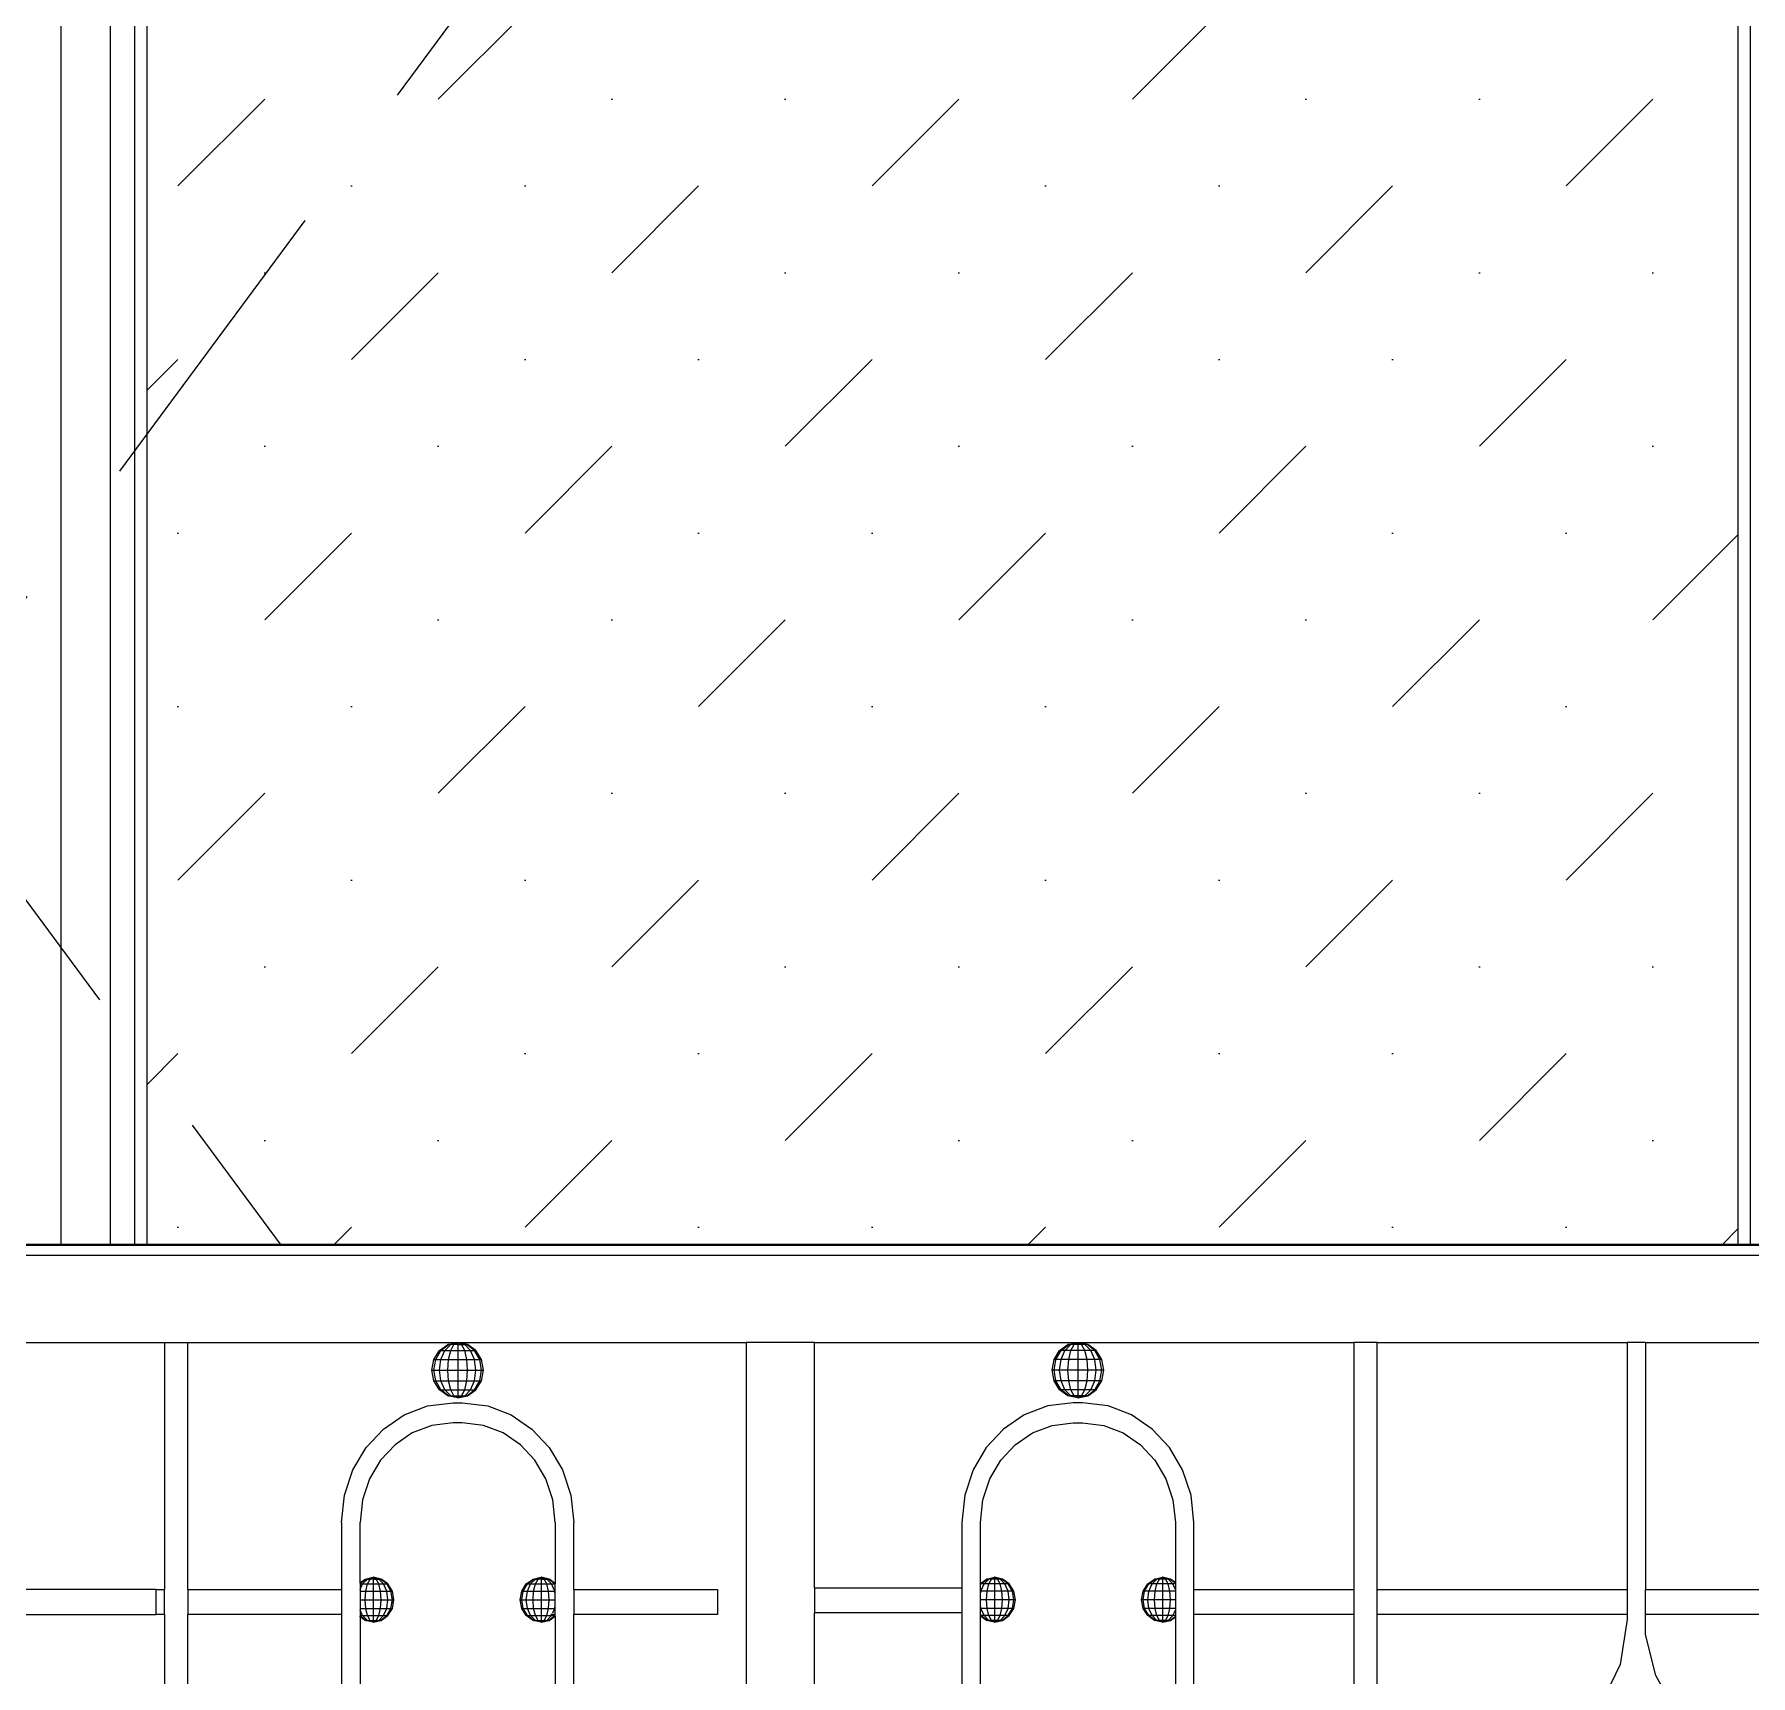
# Model space of a CAD drawing. Header units: millimetres. Extents: x 1832547 to 2001569, y -558009 to -417808.
# Drawn here: x 1889189 to 1889889, y -522876 to -522207 of the extents above; entities that cross this region are included whole.
import ezdxf
from ezdxf.xclip import XClip

# ---------------------------------------------------------------- set-up
doc = ezdxf.new("R2010")
doc.units = ezdxf.units.MM
doc.header["$MEASUREMENT"] = 0
doc.header["$XCLIPFRAME"] = 0
doc.linetypes.add('HIDDEN', pattern=[9.525, 6.35, -3.175])
for name, color, linetype, lineweight in [('CA. HATCH', 250, 'CONTINUOUS', 9), ('CA. TUONG', 30, 'CONTINUOUS', 30), ('CA.dim 08', 8, 'CONTINUOUS', 13), ('CA.khuat 75', 75, 'HIDDEN', 9), ('CA.noi that 15', 15, 'CONTINUOUS', 9), ('CA.thay 145', 145, 'CONTINUOUS', 18), ('CA_manh 08', 8, 'CONTINUOUS', 9)]:
    doc.layers.add(name, color=color, linetype=linetype, lineweight=lineweight)

# ---------------------------------------------------------------- blocks, each defined once
blk = doc.blocks.new('\xad54t54')
at = {"layer": 'CA. HATCH'}
h = blk.add_hatch(dxfattribs=at)
h.set_pattern_fill('MUDST', color=256, scale=200, angle=45, double=1)
h.paths.add_polyline_path([(1844214.98, -519021.52), (1844865.11, -519021.52), (1844865.11, -516941.52), (1844214.98, -516941.52)])
h.paths.add_polyline_path([(1845703.34, -519021.52), (1845055.11, -519021.52), (1845055.11, -516941.52), (1845703.34, -516941.52)])
blk.add_lwpolyline([(1845703.34, -519021.52), (1845055.11, -519021.52), (1845055.11, -516941.52), (1845703.34, -516941.52)], close=True, dxfattribs=at)
at = {"layer": 'CA.dim 08'}
blk.add_lwpolyline([(1845708.34, -519026.52), (1845050.11, -519026.52), (1845050.11, -516936.52), (1845708.34, -516936.52)], close=True, dxfattribs=at)
at = {"layer": 'CA.khuat 75', "ltscale": 20}
blk.add_lwpolyline([(1845798.34, -516846.52), (1844960.11, -517981.52), (1845800.23, -519116.52)], dxfattribs=at)
at = {"layer": 'CA.noi that 15'}
blk.add_lwpolyline([(1845718.34, -519036.52), (1845040.11, -519036.52), (1845040.11, -516926.52), (1845718.34, -516926.52)], close=True, dxfattribs=at)
at = {"layer": 'CA.thay 145'}
blk.add_lwpolyline([(1845738.34, -519056.52), (1845020.11, -519056.52), (1845020.11, -516906.52), (1845738.34, -516906.52)], close=True, dxfattribs=at)

msp = doc.modelspace()

# ---------------------------------------------------------------- linework, layer by layer
at = {"layer": 'CA_manh 08'}
for p, q in [((1887851.61, -522700.22), (1890433.98, -522700.22)), ((1890433.98, -522704.8), (1887851.61, -522704.8)), ((1889140.65, -522740.22), (1889242.49, -522740.22)), ((1889242.49, -522740.22), (1889251.95, -522740.22)), ((1889242.49, -522740.22), (1889242.49, -522840.99)), ((1889251.95, -522840.99), (1889251.95, -522740.22)), ((1889251.95, -522740.22), (1889361.97, -522740.22)), ((1889354.53, -522743.53), (1889357.94, -522741.08)), ((1889355.1, -522743.53), (1889358.25, -522741.08)), ((1889356.71, -522743.53), (1889359.12, -522741.08)), ((1889357.94, -522741.08), (1889361.97, -522740.22)), ((1889358.25, -522741.08), (1889357.94, -522741.08)), ((1889358.25, -522741.08), (1889361.97, -522740.22)), ((1889359.12, -522741.08), (1889358.25, -522741.08)), ((1889359.12, -522741.08), (1889361.97, -522740.22)), ((1889360.43, -522741.08), (1889359.12, -522741.08)), ((1889359.12, -522743.53), (1889360.43, -522741.08)), ((1889360.43, -522741.08), (1889361.97, -522740.22)), ((1889361.97, -522741.08), (1889360.43, -522741.08)), ((1889361.97, -522740.22), (1889361.97, -522741.08)), ((1889363.51, -522741.08), (1889361.97, -522740.22)), ((1889364.81, -522741.08), (1889361.97, -522740.22)), ((1889365.68, -522741.08), (1889361.97, -522740.22)), ((1889365.99, -522741.08), (1889361.97, -522740.22)), ((1889361.97, -522740.22), (1889479.5, -522740.22)), ((1889361.97, -522741.08), (1889363.51, -522741.08)), ((1889361.97, -522741.08), (1889361.97, -522743.53)), ((1889363.51, -522741.08), (1889364.81, -522741.08)), ((1889364.81, -522743.53), (1889363.51, -522741.08)), ((1889364.81, -522741.08), (1889365.68, -522741.08)), ((1889367.22, -522743.53), (1889364.81, -522741.08)), ((1889365.68, -522741.08), (1889365.99, -522741.08)), ((1889368.84, -522743.53), (1889365.68, -522741.08)), ((1889369.4, -522743.53), (1889365.99, -522741.08)), ((1889479.5, -522740.22), (1889479.5, -523473.58)), ((1889507.42, -522740.22), (1889479.5, -522740.22)), ((1889507.42, -522840.22), (1889507.42, -522740.22)), ((1889507.42, -522740.22), (1889614.68, -522740.22)), ((1889607.24, -522743.53), (1889610.65, -522741.08)), ((1889607.81, -522743.53), (1889610.96, -522741.08)), ((1889609.42, -522743.53), (1889611.83, -522741.08)), ((1889610.65, -522741.08), (1889614.68, -522740.22)), ((1889610.96, -522741.08), (1889610.65, -522741.08)), ((1889610.96, -522741.08), (1889614.68, -522740.22)), ((1889611.83, -522741.08), (1889610.96, -522741.08)), ((1889611.83, -522741.08), (1889614.68, -522740.22)), ((1889613.14, -522741.08), (1889611.83, -522741.08)), ((1889611.83, -522743.53), (1889613.14, -522741.08)), ((1889613.14, -522741.08), (1889614.68, -522740.22)), ((1889614.68, -522741.08), (1889613.14, -522741.08)), ((1889614.68, -522740.22), (1889614.68, -522741.08)), ((1889616.22, -522741.08), (1889614.68, -522740.22)), ((1889617.52, -522741.08), (1889614.68, -522740.22)), ((1889618.4, -522741.08), (1889614.68, -522740.22)), ((1889618.7, -522741.08), (1889614.68, -522740.22)), ((1889614.68, -522740.22), (1889727.14, -522740.22)), ((1889616.22, -522741.08), (1889614.68, -522741.08)), ((1889614.68, -522741.08), (1889614.68, -522743.53)), ((1889617.52, -522741.08), (1889616.22, -522741.08)), ((1889617.52, -522743.53), (1889616.22, -522741.08)), ((1889618.4, -522741.08), (1889617.52, -522741.08)), ((1889619.94, -522743.53), (1889617.52, -522741.08)), ((1889618.7, -522741.08), (1889618.4, -522741.08)), ((1889621.55, -522743.53), (1889618.4, -522741.08)), ((1889622.11, -522743.53), (1889618.7, -522741.08)), ((1889736.6, -522740.22), (1889727.14, -522740.22)), ((1889727.14, -522740.22), (1889727.14, -522840.99)), ((1889736.6, -522740.22), (1889838.45, -522740.22)), ((1889736.6, -522840.99), (1889736.6, -522740.22)), ((1889838.45, -522740.22), (1889838.45, -522840.99)), ((1889846.01, -522740.22), (1889838.45, -522740.22)), ((1889846.01, -522740.22), (1889949.22, -522740.22)), ((1889846.01, -522740.22), (1889846.01, -522840.99)), ((1889351.45, -522751.52), (1889352.25, -522747.19)), ((1889352.25, -522747.19), (1889354.53, -522743.53)), ((1889352.25, -522747.19), (1889352.99, -522747.19)), ((1889352.25, -522751.52), (1889352.99, -522747.19)), ((1889352.99, -522747.19), (1889355.1, -522743.53)), ((1889352.99, -522747.19), (1889355.1, -522747.19)), ((1889354.53, -522743.53), (1889355.1, -522743.53)), ((1889354.53, -522751.52), (1889355.1, -522747.19)), ((1889355.1, -522743.53), (1889356.71, -522743.53)), ((1889355.1, -522747.19), (1889356.71, -522743.53)), ((1889355.1, -522747.19), (1889358.25, -522747.19)), ((1889356.71, -522743.53), (1889359.12, -522743.53)), ((1889357.94, -522751.52), (1889358.25, -522747.19)), ((1889358.25, -522747.19), (1889359.12, -522743.53)), ((1889358.25, -522747.19), (1889361.97, -522747.19)), ((1889359.12, -522743.53), (1889361.97, -522743.53)), ((1889361.97, -522743.53), (1889364.81, -522743.53)), ((1889361.97, -522743.53), (1889361.97, -522747.19)), ((1889361.97, -522747.19), (1889365.68, -522747.19)), ((1889361.97, -522747.19), (1889361.97, -522751.52)), ((1889364.81, -522743.53), (1889367.22, -522743.53)), ((1889365.68, -522747.19), (1889364.81, -522743.53)), ((1889365.68, -522747.19), (1889368.84, -522747.19)), ((1889365.99, -522751.52), (1889365.68, -522747.19)), ((1889367.22, -522743.53), (1889368.84, -522743.53)), ((1889368.84, -522747.19), (1889367.22, -522743.53)), ((1889368.84, -522743.53), (1889369.4, -522743.53)), ((1889370.94, -522747.19), (1889368.84, -522743.53)), ((1889368.84, -522747.19), (1889370.94, -522747.19)), ((1889369.4, -522751.52), (1889368.84, -522747.19)), ((1889371.68, -522747.19), (1889369.4, -522743.53)), ((1889370.94, -522747.19), (1889371.68, -522747.19)), ((1889371.68, -522751.52), (1889370.94, -522747.19)), ((1889372.48, -522751.52), (1889371.68, -522747.19)), ((1889604.16, -522751.52), (1889604.96, -522747.19)), ((1889604.96, -522747.19), (1889607.24, -522743.53)), ((1889605.7, -522747.19), (1889604.96, -522747.19)), ((1889604.96, -522751.52), (1889605.7, -522747.19)), ((1889605.7, -522747.19), (1889607.81, -522743.53)), ((1889607.81, -522747.19), (1889605.7, -522747.19)), ((1889607.81, -522743.53), (1889607.24, -522743.53)), ((1889607.24, -522751.52), (1889607.81, -522747.19)), ((1889609.42, -522743.53), (1889607.81, -522743.53)), ((1889607.81, -522747.19), (1889609.42, -522743.53)), ((1889610.96, -522747.19), (1889607.81, -522747.19)), ((1889611.83, -522743.53), (1889609.42, -522743.53)), ((1889610.65, -522751.52), (1889610.96, -522747.19)), ((1889610.96, -522747.19), (1889611.83, -522743.53)), ((1889614.68, -522747.19), (1889610.96, -522747.19)), ((1889614.68, -522743.53), (1889611.83, -522743.53)), ((1889617.52, -522743.53), (1889614.68, -522743.53)), ((1889614.68, -522743.53), (1889614.68, -522747.19)), ((1889618.4, -522747.19), (1889614.68, -522747.19)), ((1889614.68, -522747.19), (1889614.68, -522751.52)), ((1889619.94, -522743.53), (1889617.52, -522743.53)), ((1889618.4, -522747.19), (1889617.52, -522743.53)), ((1889621.55, -522747.19), (1889618.4, -522747.19)), ((1889618.7, -522751.52), (1889618.4, -522747.19)), ((1889621.55, -522743.53), (1889619.94, -522743.53)), ((1889621.55, -522747.19), (1889619.94, -522743.53)), ((1889622.11, -522743.53), (1889621.55, -522743.53)), ((1889623.65, -522747.19), (1889621.55, -522743.53)), ((1889623.65, -522747.19), (1889621.55, -522747.19)), ((1889622.11, -522751.52), (1889621.55, -522747.19)), ((1889624.39, -522747.19), (1889622.11, -522743.53)), ((1889624.39, -522747.19), (1889623.65, -522747.19)), ((1889624.39, -522751.52), (1889623.65, -522747.19)), ((1889625.19, -522751.52), (1889624.39, -522747.19)), ((1889351.45, -522751.52), (1889352.25, -522751.52)), ((1889352.25, -522755.84), (1889351.45, -522751.52)), ((1889352.25, -522751.52), (1889354.53, -522751.52)), ((1889352.99, -522755.84), (1889352.25, -522751.52)), ((1889354.53, -522751.52), (1889357.94, -522751.52)), ((1889355.1, -522755.84), (1889354.53, -522751.52)), ((1889357.94, -522751.52), (1889361.97, -522751.52)), ((1889358.25, -522755.84), (1889357.94, -522751.52)), ((1889361.97, -522751.52), (1889365.99, -522751.52)), ((1889361.97, -522751.52), (1889361.97, -522755.84)), ((1889365.68, -522755.84), (1889365.99, -522751.52)), ((1889365.99, -522751.52), (1889369.4, -522751.52)), ((1889368.84, -522755.84), (1889369.4, -522751.52)), ((1889369.4, -522751.52), (1889371.68, -522751.52)), ((1889370.94, -522755.84), (1889371.68, -522751.52)), ((1889371.68, -522751.52), (1889372.48, -522751.52)), ((1889371.68, -522755.84), (1889372.48, -522751.52)), ((1889604.96, -522751.52), (1889604.16, -522751.52)), ((1889604.96, -522755.84), (1889604.16, -522751.52)), ((1889607.24, -522751.52), (1889604.96, -522751.52)), ((1889605.7, -522755.84), (1889604.96, -522751.52)), ((1889610.65, -522751.52), (1889607.24, -522751.52)), ((1889607.81, -522755.84), (1889607.24, -522751.52)), ((1889614.68, -522751.52), (1889610.65, -522751.52)), ((1889610.96, -522755.84), (1889610.65, -522751.52)), ((1889618.7, -522751.52), (1889614.68, -522751.52)), ((1889614.68, -522751.52), (1889614.68, -522755.84)), ((1889618.4, -522755.84), (1889618.7, -522751.52)), ((1889622.11, -522751.52), (1889618.7, -522751.52)), ((1889621.55, -522755.84), (1889622.11, -522751.52)), ((1889624.39, -522751.52), (1889622.11, -522751.52)), ((1889623.65, -522755.84), (1889624.39, -522751.52)), ((1889625.19, -522751.52), (1889624.39, -522751.52)), ((1889624.39, -522755.84), (1889625.19, -522751.52)), ((1889352.25, -522755.84), (1889352.99, -522755.84)), ((1889354.53, -522759.5), (1889352.25, -522755.84)), ((1889352.99, -522755.84), (1889355.1, -522755.84)), ((1889355.1, -522759.5), (1889352.99, -522755.84)), ((1889354.53, -522759.5), (1889355.1, -522759.5)), ((1889357.94, -522761.95), (1889354.53, -522759.5)), ((1889355.1, -522755.84), (1889358.25, -522755.84)), ((1889356.71, -522759.5), (1889355.1, -522755.84)), ((1889355.1, -522759.5), (1889356.71, -522759.5)), ((1889358.25, -522761.95), (1889355.1, -522759.5)), ((1889356.71, -522759.5), (1889359.12, -522759.5)), ((1889359.12, -522761.95), (1889356.71, -522759.5)), ((1889358.25, -522761.95), (1889357.94, -522761.95)), ((1889361.97, -522762.81), (1889357.94, -522761.95)), ((1889358.25, -522755.84), (1889361.97, -522755.84)), ((1889359.12, -522759.5), (1889358.25, -522755.84)), ((1889358.25, -522761.95), (1889359.12, -522761.95)), ((1889361.97, -522762.81), (1889358.25, -522761.95)), ((1889359.12, -522759.5), (1889361.97, -522759.5)), ((1889360.43, -522761.95), (1889359.12, -522759.5)), ((1889359.12, -522761.95), (1889360.43, -522761.95)), ((1889361.97, -522762.81), (1889359.12, -522761.95)), ((1889360.43, -522761.95), (1889361.97, -522761.95)), ((1889361.97, -522762.81), (1889360.43, -522761.95)), ((1889361.97, -522755.84), (1889365.68, -522755.84)), ((1889361.97, -522755.84), (1889361.97, -522759.5)), ((1889361.97, -522759.5), (1889364.81, -522759.5)), ((1889361.97, -522759.5), (1889361.97, -522761.95)), ((1889361.97, -522761.95), (1889363.51, -522761.95)), ((1889361.97, -522762.81), (1889363.51, -522761.95)), ((1889361.97, -522761.95), (1889361.97, -522762.81)), ((1889361.97, -522762.81), (1889364.81, -522761.95)), ((1889361.97, -522762.81), (1889365.68, -522761.95)), ((1889361.97, -522762.81), (1889365.99, -522761.95)), ((1889363.51, -522761.95), (1889364.81, -522759.5)), ((1889363.51, -522761.95), (1889364.81, -522761.95)), ((1889364.81, -522759.5), (1889365.68, -522755.84)), ((1889364.81, -522759.5), (1889367.22, -522759.5)), ((1889364.81, -522761.95), (1889367.22, -522759.5)), ((1889364.81, -522761.95), (1889365.68, -522761.95)), ((1889365.68, -522755.84), (1889368.84, -522755.84)), ((1889365.68, -522761.95), (1889368.84, -522759.5)), ((1889365.68, -522761.95), (1889365.99, -522761.95)), ((1889365.99, -522761.95), (1889369.4, -522759.5)), ((1889367.22, -522759.5), (1889368.84, -522755.84)), ((1889367.22, -522759.5), (1889368.84, -522759.5)), ((1889368.84, -522755.84), (1889370.94, -522755.84)), ((1889368.84, -522759.5), (1889370.94, -522755.84)), ((1889368.84, -522759.5), (1889369.4, -522759.5)), ((1889369.4, -522759.5), (1889371.68, -522755.84)), ((1889370.94, -522755.84), (1889371.68, -522755.84)), ((1889605.7, -522755.84), (1889604.96, -522755.84)), ((1889607.24, -522759.5), (1889604.96, -522755.84)), ((1889607.81, -522755.84), (1889605.7, -522755.84)), ((1889607.81, -522759.5), (1889605.7, -522755.84)), ((1889607.81, -522759.5), (1889607.24, -522759.5)), ((1889610.65, -522761.95), (1889607.24, -522759.5)), ((1889610.96, -522755.84), (1889607.81, -522755.84)), ((1889609.42, -522759.5), (1889607.81, -522755.84)), ((1889609.42, -522759.5), (1889607.81, -522759.5)), ((1889610.96, -522761.95), (1889607.81, -522759.5)), ((1889611.83, -522759.5), (1889609.42, -522759.5)), ((1889611.83, -522761.95), (1889609.42, -522759.5)), ((1889610.96, -522761.95), (1889610.65, -522761.95)), ((1889614.68, -522762.81), (1889610.65, -522761.95)), ((1889614.68, -522755.84), (1889610.96, -522755.84)), ((1889611.83, -522759.5), (1889610.96, -522755.84)), ((1889611.83, -522761.95), (1889610.96, -522761.95)), ((1889614.68, -522762.81), (1889610.96, -522761.95)), ((1889614.68, -522759.5), (1889611.83, -522759.5)), ((1889613.14, -522761.95), (1889611.83, -522759.5)), ((1889613.14, -522761.95), (1889611.83, -522761.95)), ((1889614.68, -522762.81), (1889611.83, -522761.95)), ((1889614.68, -522761.95), (1889613.14, -522761.95)), ((1889614.68, -522762.81), (1889613.14, -522761.95)), ((1889618.4, -522755.84), (1889614.68, -522755.84)), ((1889614.68, -522755.84), (1889614.68, -522759.5)), ((1889617.52, -522759.5), (1889614.68, -522759.5)), ((1889614.68, -522759.5), (1889614.68, -522761.95)), ((1889616.22, -522761.95), (1889614.68, -522761.95)), ((1889614.68, -522761.95), (1889614.68, -522762.81)), ((1889614.68, -522762.81), (1889618.7, -522761.95)), ((1889614.68, -522762.81), (1889618.4, -522761.95)), ((1889614.68, -522762.81), (1889617.52, -522761.95)), ((1889614.68, -522762.81), (1889616.22, -522761.95)), ((1889616.22, -522761.95), (1889617.52, -522759.5)), ((1889617.52, -522761.95), (1889616.22, -522761.95)), ((1889617.52, -522759.5), (1889618.4, -522755.84)), ((1889619.94, -522759.5), (1889617.52, -522759.5)), ((1889617.52, -522761.95), (1889619.94, -522759.5)), ((1889618.4, -522761.95), (1889617.52, -522761.95)), ((1889621.55, -522755.84), (1889618.4, -522755.84)), ((1889618.4, -522761.95), (1889621.55, -522759.5)), ((1889618.7, -522761.95), (1889618.4, -522761.95)), ((1889618.7, -522761.95), (1889622.11, -522759.5)), ((1889619.94, -522759.5), (1889621.55, -522755.84)), ((1889621.55, -522759.5), (1889619.94, -522759.5)), ((1889623.65, -522755.84), (1889621.55, -522755.84)), ((1889621.55, -522759.5), (1889623.65, -522755.84)), ((1889621.55, -522759.5), (1889622.11, -522759.5)), ((1889622.11, -522759.5), (1889624.39, -522755.84)), ((1889624.39, -522755.84), (1889623.65, -522755.84)), ((1889340.11, -522769.81), (1889349.67, -522766.14)), ((1889349.67, -522766.14), (1889360.07, -522764.85)), ((1889360.07, -522764.85), (1889363.85, -522764.85)), ((1889363.85, -522764.85), (1889374.25, -522766.14)), ((1889374.25, -522766.14), (1889383.81, -522769.81)), ((1889602.39, -522766.14), (1889592.84, -522769.81)), ((1889612.79, -522764.85), (1889602.39, -522766.14)), ((1889616.58, -522764.85), (1889612.79, -522764.85)), ((1889626.98, -522766.14), (1889616.58, -522764.85)), ((1889636.53, -522769.81), (1889626.98, -522766.14)), ((1889324.65, -522783.12), (1889331.68, -522775.57)), ((1889331.68, -522775.57), (1889340.11, -522769.81)), ((1889351.43, -522774.05), (1889343.46, -522777.11)), ((1889360.1, -522772.97), (1889351.43, -522774.05)), ((1889363.82, -522772.97), (1889360.1, -522772.97)), ((1889372.5, -522774.05), (1889363.82, -522772.97)), ((1889380.47, -522777.11), (1889372.5, -522774.05)), ((1889383.81, -522769.81), (1889392.24, -522775.57)), ((1889392.24, -522775.57), (1889399.27, -522783.12)), ((1889584.41, -522775.57), (1889577.37, -522783.12)), ((1889592.84, -522769.81), (1889584.41, -522775.57)), ((1889596.18, -522777.11), (1889604.14, -522774.05)), ((1889604.14, -522774.05), (1889612.82, -522772.97)), ((1889612.82, -522772.97), (1889616.54, -522772.97)), ((1889616.54, -522772.97), (1889625.22, -522774.05)), ((1889625.22, -522774.05), (1889633.19, -522777.11)), ((1889644.96, -522775.57), (1889636.53, -522769.81)), ((1889651.99, -522783.12), (1889644.96, -522775.57)), ((1889336.43, -522781.92), (1889330.56, -522788.22)), ((1889343.46, -522777.11), (1889336.43, -522781.92)), ((1889387.5, -522781.92), (1889380.47, -522777.11)), ((1889393.36, -522788.22), (1889387.5, -522781.92)), ((1889583.28, -522788.22), (1889589.15, -522781.92)), ((1889589.15, -522781.92), (1889596.18, -522777.11)), ((1889633.19, -522777.11), (1889640.22, -522781.92)), ((1889640.22, -522781.92), (1889646.08, -522788.22)), ((1889319.29, -522792.18), (1889324.65, -522783.12)), ((1889330.56, -522788.22), (1889326.09, -522795.77)), ((1889397.83, -522795.77), (1889393.36, -522788.22)), ((1889399.27, -522783.12), (1889404.63, -522792.18)), ((1889577.37, -522783.12), (1889572.01, -522792.18)), ((1889578.81, -522795.77), (1889583.28, -522788.22)), ((1889646.08, -522788.22), (1889650.56, -522795.77)), ((1889657.36, -522792.18), (1889651.99, -522783.12)), ((1889315.87, -522802.44), (1889319.29, -522792.18)), ((1889326.09, -522795.77), (1889323.24, -522804.33)), ((1889400.69, -522804.33), (1889397.83, -522795.77)), ((1889404.63, -522792.18), (1889408.05, -522802.44)), ((1889572.01, -522792.18), (1889568.59, -522802.44)), ((1889575.96, -522804.33), (1889578.81, -522795.77)), ((1889650.56, -522795.77), (1889653.41, -522804.33)), ((1889660.78, -522802.44), (1889657.36, -522792.18)), ((1889314.67, -522813.61), (1889315.87, -522802.44)), ((1889408.05, -522802.44), (1889409.25, -522813.61)), ((1889568.59, -522802.44), (1889567.39, -522813.61)), ((1889661.98, -522813.61), (1889660.78, -522802.44)), ((1889323.24, -522804.33), (1889322.23, -522813.65)), ((1889401.69, -522813.65), (1889400.69, -522804.33)), ((1889574.96, -522813.65), (1889575.96, -522804.33)), ((1889653.41, -522804.33), (1889654.41, -522813.65)), ((1889314.67, -522813.61), (1889314.67, -522840.99)), ((1889322.23, -522838.09), (1889322.23, -522813.65)), ((1889401.69, -522813.65), (1889401.69, -522838.45)), ((1889409.25, -522840.99), (1889409.25, -522813.61)), ((1889567.39, -522813.61), (1889567.39, -522840.22)), ((1889574.96, -522838.45), (1889574.96, -522813.65)), ((1889654.41, -522813.65), (1889654.41, -522838.09)), ((1889661.98, -522840.99), (1889661.98, -522813.61)), ((1889322.23, -522838.09), (1889324.23, -522836.66)), ((1889322.23, -522838.4), (1889324.48, -522836.66)), ((1889322.23, -522838.4), (1889322.23, -522838.09)), ((1889322.23, -522838.4), (1889322.23, -522838.64)), ((1889322.23, -522838.64), (1889323.23, -522838.64)), ((1889322.23, -522840.91), (1889323.23, -522838.64)), ((1889322.23, -522838.64), (1889322.23, -522840.91)), ((1889323.23, -522838.64), (1889325.18, -522836.66)), ((1889323.23, -522838.64), (1889325.18, -522838.64)), ((1889324.23, -522836.66), (1889327.49, -522835.97)), ((1889324.23, -522836.66), (1889324.48, -522836.66)), ((1889324.48, -522836.66), (1889327.49, -522835.97)), ((1889324.48, -522836.66), (1889325.18, -522836.66)), ((1889324.48, -522841.61), (1889325.18, -522838.64)), ((1889325.18, -522836.66), (1889327.49, -522835.97)), ((1889325.18, -522836.66), (1889326.24, -522836.66)), ((1889325.18, -522838.64), (1889326.24, -522836.66)), ((1889325.18, -522838.64), (1889327.49, -522838.64)), ((1889326.24, -522836.66), (1889327.49, -522835.97)), ((1889327.49, -522836.66), (1889326.24, -522836.66)), ((1889327.49, -522835.97), (1889327.49, -522836.66)), ((1889328.73, -522836.66), (1889327.49, -522835.97)), ((1889329.79, -522836.66), (1889327.49, -522835.97)), ((1889330.5, -522836.66), (1889327.49, -522835.97)), ((1889330.74, -522836.66), (1889327.49, -522835.97)), ((1889327.49, -522836.66), (1889328.73, -522836.66)), ((1889327.49, -522836.66), (1889327.49, -522838.64)), ((1889327.49, -522838.64), (1889329.79, -522838.64)), ((1889327.49, -522838.64), (1889327.49, -522841.61)), ((1889328.73, -522836.66), (1889329.79, -522836.66)), ((1889329.79, -522838.64), (1889328.73, -522836.66)), ((1889329.79, -522836.66), (1889330.5, -522836.66)), ((1889331.74, -522838.64), (1889329.79, -522836.66)), ((1889329.79, -522838.64), (1889331.74, -522838.64)), ((1889330.5, -522841.61), (1889329.79, -522838.64)), ((1889330.5, -522836.66), (1889330.74, -522836.66)), ((1889333.05, -522838.64), (1889330.5, -522836.66)), ((1889333.51, -522838.64), (1889330.74, -522836.66)), ((1889331.74, -522838.64), (1889333.05, -522838.64)), ((1889333.05, -522841.61), (1889331.74, -522838.64)), ((1889333.05, -522838.64), (1889333.51, -522838.64)), ((1889334.75, -522841.61), (1889333.05, -522838.64)), ((1889335.35, -522841.61), (1889333.51, -522838.64)), ((1889388.07, -522841.61), (1889389.91, -522838.64)), ((1889388.67, -522841.61), (1889390.37, -522838.64)), ((1889389.91, -522838.64), (1889392.67, -522836.66)), ((1889390.37, -522838.64), (1889389.91, -522838.64)), ((1889390.37, -522838.64), (1889392.92, -522836.66)), ((1889390.37, -522838.64), (1889391.68, -522838.64)), ((1889390.37, -522841.61), (1889391.68, -522838.64)), ((1889391.68, -522838.64), (1889393.63, -522836.66)), ((1889391.68, -522838.64), (1889393.63, -522838.64)), ((1889392.67, -522836.66), (1889395.93, -522835.97)), ((1889392.67, -522836.66), (1889392.92, -522836.66)), ((1889392.92, -522836.66), (1889395.93, -522835.97)), ((1889392.92, -522836.66), (1889393.63, -522836.66)), ((1889392.92, -522841.61), (1889393.63, -522838.64)), ((1889393.63, -522836.66), (1889395.93, -522835.97)), ((1889393.63, -522836.66), (1889394.69, -522836.66)), ((1889393.63, -522838.64), (1889394.69, -522836.66)), ((1889393.63, -522838.64), (1889395.93, -522838.64)), ((1889394.69, -522836.66), (1889395.93, -522835.97)), ((1889395.93, -522836.66), (1889394.69, -522836.66)), ((1889395.93, -522835.97), (1889395.93, -522836.66)), ((1889397.18, -522836.66), (1889395.93, -522835.97)), ((1889398.24, -522836.66), (1889395.93, -522835.97)), ((1889398.94, -522836.66), (1889395.93, -522835.97)), ((1889399.19, -522836.66), (1889395.93, -522835.97)), ((1889395.93, -522836.66), (1889397.18, -522836.66)), ((1889395.93, -522836.66), (1889395.93, -522838.64)), ((1889395.93, -522838.64), (1889398.24, -522838.64)), ((1889395.93, -522838.64), (1889395.93, -522841.61)), ((1889397.18, -522836.66), (1889398.24, -522836.66)), ((1889398.24, -522838.64), (1889397.18, -522836.66)), ((1889398.24, -522836.66), (1889398.94, -522836.66)), ((1889400.19, -522838.64), (1889398.24, -522836.66)), ((1889398.24, -522838.64), (1889400.19, -522838.64)), ((1889398.94, -522841.61), (1889398.24, -522838.64)), ((1889398.94, -522836.66), (1889399.19, -522836.66)), ((1889401.49, -522838.64), (1889398.94, -522836.66)), ((1889401.69, -522838.45), (1889399.19, -522836.66)), ((1889400.19, -522838.64), (1889401.49, -522838.64)), ((1889401.49, -522841.61), (1889400.19, -522838.64)), ((1889401.49, -522838.64), (1889401.69, -522838.64)), ((1889401.69, -522838.98), (1889401.49, -522838.64)), ((1889401.69, -522838.64), (1889401.69, -522838.45)), ((1889401.69, -522838.98), (1889401.69, -522838.64)), ((1889401.69, -522840.99), (1889401.69, -522838.98)), ((1889574.96, -522838.45), (1889577.45, -522836.66)), ((1889574.96, -522838.64), (1889574.96, -522838.45)), ((1889575.15, -522838.64), (1889574.96, -522838.64)), ((1889574.96, -522838.98), (1889575.15, -522838.64)), ((1889574.96, -522838.98), (1889574.96, -522838.64)), ((1889574.96, -522841.61), (1889574.96, -522838.98)), ((1889575.15, -522838.64), (1889577.7, -522836.66)), ((1889576.46, -522838.64), (1889575.15, -522838.64)), ((1889575.15, -522841.61), (1889576.46, -522838.64)), ((1889576.46, -522838.64), (1889578.41, -522836.66)), ((1889578.41, -522838.64), (1889576.46, -522838.64)), ((1889577.45, -522836.66), (1889580.71, -522835.97)), ((1889577.7, -522836.66), (1889577.45, -522836.66)), ((1889577.7, -522836.66), (1889580.71, -522835.97)), ((1889578.41, -522836.66), (1889577.7, -522836.66)), ((1889577.7, -522841.61), (1889578.41, -522838.64)), ((1889578.41, -522836.66), (1889580.71, -522835.97)), ((1889579.47, -522836.66), (1889578.41, -522836.66)), ((1889578.41, -522838.64), (1889579.47, -522836.66)), ((1889580.71, -522838.64), (1889578.41, -522838.64)), ((1889579.47, -522836.66), (1889580.71, -522835.97)), ((1889580.71, -522836.66), (1889579.47, -522836.66)), ((1889580.71, -522835.97), (1889580.71, -522836.66)), ((1889583.97, -522836.66), (1889580.71, -522835.97)), ((1889583.72, -522836.66), (1889580.71, -522835.97)), ((1889583.02, -522836.66), (1889580.71, -522835.97)), ((1889581.96, -522836.66), (1889580.71, -522835.97)), ((1889581.96, -522836.66), (1889580.71, -522836.66)), ((1889580.71, -522836.66), (1889580.71, -522838.64)), ((1889583.02, -522838.64), (1889580.71, -522838.64)), ((1889580.71, -522838.64), (1889580.71, -522841.61)), ((1889583.02, -522836.66), (1889581.96, -522836.66)), ((1889583.02, -522838.64), (1889581.96, -522836.66)), ((1889583.72, -522836.66), (1889583.02, -522836.66)), ((1889584.97, -522838.64), (1889583.02, -522836.66)), ((1889584.97, -522838.64), (1889583.02, -522838.64)), ((1889583.72, -522841.61), (1889583.02, -522838.64)), ((1889583.72, -522836.66), (1889583.97, -522836.66)), ((1889586.27, -522838.64), (1889583.72, -522836.66)), ((1889586.73, -522838.64), (1889583.97, -522836.66)), ((1889586.27, -522838.64), (1889584.97, -522838.64)), ((1889586.27, -522841.61), (1889584.97, -522838.64)), ((1889586.73, -522838.64), (1889586.27, -522838.64)), ((1889587.98, -522841.61), (1889586.27, -522838.64)), ((1889588.58, -522841.61), (1889586.73, -522838.64)), ((1889641.29, -522841.61), (1889643.14, -522838.64)), ((1889641.89, -522841.61), (1889643.59, -522838.64)), ((1889643.14, -522838.64), (1889645.9, -522836.66)), ((1889643.59, -522838.64), (1889643.14, -522838.64)), ((1889643.59, -522838.64), (1889646.15, -522836.66)), ((1889644.9, -522838.64), (1889643.59, -522838.64)), ((1889643.59, -522841.61), (1889644.9, -522838.64)), ((1889644.9, -522838.64), (1889646.85, -522836.66)), ((1889646.85, -522838.64), (1889644.9, -522838.64)), ((1889645.9, -522836.66), (1889649.16, -522835.97)), ((1889646.15, -522836.66), (1889645.9, -522836.66)), ((1889646.15, -522836.66), (1889649.16, -522835.97)), ((1889646.85, -522836.66), (1889646.15, -522836.66)), ((1889646.15, -522841.61), (1889646.85, -522838.64)), ((1889646.85, -522836.66), (1889649.16, -522835.97)), ((1889647.91, -522836.66), (1889646.85, -522836.66)), ((1889646.85, -522838.64), (1889647.91, -522836.66)), ((1889649.16, -522838.64), (1889646.85, -522838.64)), ((1889647.91, -522836.66), (1889649.16, -522835.97)), ((1889649.16, -522836.66), (1889647.91, -522836.66)), ((1889649.16, -522835.97), (1889649.16, -522836.66)), ((1889652.41, -522836.66), (1889649.16, -522835.97)), ((1889652.17, -522836.66), (1889649.16, -522835.97)), ((1889651.46, -522836.66), (1889649.16, -522835.97)), ((1889650.4, -522836.66), (1889649.16, -522835.97)), ((1889650.4, -522836.66), (1889649.16, -522836.66)), ((1889649.16, -522836.66), (1889649.16, -522838.64)), ((1889651.46, -522838.64), (1889649.16, -522838.64)), ((1889649.16, -522838.64), (1889649.16, -522841.61)), ((1889651.46, -522836.66), (1889650.4, -522836.66)), ((1889651.46, -522838.64), (1889650.4, -522836.66)), ((1889652.17, -522836.66), (1889651.46, -522836.66)), ((1889653.41, -522838.64), (1889651.46, -522836.66)), ((1889653.41, -522838.64), (1889651.46, -522838.64)), ((1889652.17, -522841.61), (1889651.46, -522838.64)), ((1889652.17, -522836.66), (1889652.41, -522836.66)), ((1889654.41, -522838.4), (1889652.17, -522836.66)), ((1889654.41, -522838.09), (1889652.41, -522836.66)), ((1889654.41, -522838.64), (1889653.41, -522838.64)), ((1889654.41, -522840.91), (1889653.41, -522838.64)), ((1889654.41, -522838.09), (1889654.41, -522838.4)), ((1889654.41, -522838.4), (1889654.41, -522838.64)), ((1889654.41, -522838.64), (1889654.41, -522840.91)), ((1889239.07, -522840.99), (1889140.65, -522840.99)), ((1889239.07, -522851.15), (1889239.07, -522840.99)), ((1889239.07, -522840.99), (1889242.49, -522840.99)), ((1889242.49, -522851.15), (1889242.49, -522840.99)), ((1889251.95, -522840.99), (1889314.67, -522840.99)), ((1889251.95, -522840.99), (1889251.95, -522851.15)), ((1889314.67, -522840.99), (1889314.67, -522851.15)), ((1889322.23, -522840.91), (1889322.23, -522841.61)), ((1889322.23, -522841.61), (1889324.48, -522841.61)), ((1889322.23, -522841.61), (1889322.23, -522845.11)), ((1889322.23, -522845.11), (1889324.23, -522845.11)), ((1889322.23, -522845.11), (1889322.23, -522848.61)), ((1889324.23, -522845.11), (1889324.48, -522841.61)), ((1889324.23, -522845.11), (1889327.49, -522845.11)), ((1889324.48, -522848.61), (1889324.23, -522845.11)), ((1889324.48, -522841.61), (1889327.49, -522841.61)), ((1889327.49, -522841.61), (1889330.5, -522841.61)), ((1889327.49, -522841.61), (1889327.49, -522845.11)), ((1889327.49, -522845.11), (1889330.75, -522845.11)), ((1889327.49, -522845.11), (1889327.49, -522848.61)), ((1889330.5, -522841.61), (1889333.05, -522841.61)), ((1889330.75, -522845.11), (1889330.5, -522841.61)), ((1889330.5, -522848.61), (1889330.75, -522845.11)), ((1889330.75, -522845.11), (1889333.51, -522845.11)), ((1889333.05, -522841.61), (1889334.75, -522841.61)), ((1889333.51, -522845.11), (1889333.05, -522841.61)), ((1889333.05, -522848.61), (1889333.51, -522845.11)), ((1889333.51, -522845.11), (1889335.35, -522845.11)), ((1889334.75, -522841.61), (1889335.35, -522841.61)), ((1889335.35, -522845.11), (1889334.75, -522841.61)), ((1889334.75, -522848.61), (1889335.35, -522845.11)), ((1889336, -522845.11), (1889335.35, -522841.61)), ((1889335.35, -522845.11), (1889336, -522845.11)), ((1889335.35, -522848.61), (1889336, -522845.11)), ((1889387.42, -522845.11), (1889388.07, -522841.61)), ((1889387.42, -522845.11), (1889388.07, -522845.11)), ((1889388.07, -522848.61), (1889387.42, -522845.11)), ((1889388.07, -522841.61), (1889388.67, -522841.61)), ((1889388.07, -522845.11), (1889388.67, -522841.61)), ((1889388.07, -522845.11), (1889389.91, -522845.11)), ((1889388.67, -522848.61), (1889388.07, -522845.11)), ((1889388.67, -522841.61), (1889390.37, -522841.61)), ((1889389.91, -522845.11), (1889390.37, -522841.61)), ((1889389.91, -522845.11), (1889392.67, -522845.11)), ((1889390.37, -522848.61), (1889389.91, -522845.11)), ((1889390.37, -522841.61), (1889392.92, -522841.61)), ((1889392.67, -522845.11), (1889392.92, -522841.61)), ((1889392.67, -522845.11), (1889395.93, -522845.11)), ((1889392.92, -522848.61), (1889392.67, -522845.11)), ((1889392.92, -522841.61), (1889395.93, -522841.61)), ((1889395.93, -522841.61), (1889398.94, -522841.61)), ((1889395.93, -522841.61), (1889395.93, -522845.11)), ((1889395.93, -522845.11), (1889399.19, -522845.11)), ((1889395.93, -522845.11), (1889395.93, -522848.61)), ((1889398.94, -522841.61), (1889401.49, -522841.61)), ((1889399.19, -522845.11), (1889398.94, -522841.61)), ((1889398.94, -522848.61), (1889399.19, -522845.11)), ((1889399.19, -522845.11), (1889401.69, -522845.11)), ((1889401.49, -522841.61), (1889401.69, -522841.61)), ((1889401.69, -522843.08), (1889401.49, -522841.61)), ((1889401.57, -522840.99), (1889401.69, -522840.99)), ((1889401.69, -522841.61), (1889401.69, -522840.99)), ((1889401.69, -522843.08), (1889401.69, -522841.61)), ((1889401.69, -522845.11), (1889401.69, -522843.08)), ((1889401.69, -522847.14), (1889401.69, -522845.11)), ((1889409.25, -522840.99), (1889467.86, -522840.99)), ((1889409.25, -522840.99), (1889409.25, -522851.15)), ((1889467.86, -522840.99), (1889467.86, -522851.15)), ((1889507.42, -522840.22), (1889567.39, -522840.22)), ((1889507.42, -522840.22), (1889507.42, -522850.38)), ((1889567.39, -522840.22), (1889567.39, -522850.38)), ((1889575.15, -522841.61), (1889574.96, -522841.61)), ((1889574.96, -522843.08), (1889575.15, -522841.61)), ((1889574.96, -522843.08), (1889574.96, -522841.61)), ((1889574.96, -522845.11), (1889574.96, -522843.08)), ((1889577.45, -522845.11), (1889574.96, -522845.11)), ((1889574.96, -522847.14), (1889574.96, -522845.11)), ((1889577.7, -522841.61), (1889575.15, -522841.61)), ((1889577.45, -522845.11), (1889577.7, -522841.61)), ((1889580.71, -522845.11), (1889577.45, -522845.11)), ((1889577.7, -522848.61), (1889577.45, -522845.11)), ((1889580.71, -522841.61), (1889577.7, -522841.61)), ((1889583.72, -522841.61), (1889580.71, -522841.61)), ((1889580.71, -522841.61), (1889580.71, -522845.11)), ((1889583.97, -522845.11), (1889580.71, -522845.11)), ((1889580.71, -522845.11), (1889580.71, -522848.61)), ((1889586.27, -522841.61), (1889583.72, -522841.61)), ((1889583.97, -522845.11), (1889583.72, -522841.61)), ((1889583.72, -522848.61), (1889583.97, -522845.11)), ((1889586.73, -522845.11), (1889583.97, -522845.11)), ((1889587.98, -522841.61), (1889586.27, -522841.61)), ((1889586.73, -522845.11), (1889586.27, -522841.61)), ((1889586.27, -522848.61), (1889586.73, -522845.11)), ((1889588.58, -522845.11), (1889586.73, -522845.11)), ((1889588.58, -522841.61), (1889587.98, -522841.61)), ((1889588.58, -522845.11), (1889587.98, -522841.61)), ((1889587.98, -522848.61), (1889588.58, -522845.11)), ((1889589.22, -522845.11), (1889588.58, -522841.61)), ((1889589.22, -522845.11), (1889588.58, -522845.11)), ((1889588.58, -522848.61), (1889589.22, -522845.11)), ((1889640.64, -522845.11), (1889641.29, -522841.61)), ((1889641.29, -522845.11), (1889640.64, -522845.11)), ((1889641.29, -522848.61), (1889640.64, -522845.11)), ((1889641.89, -522841.61), (1889641.29, -522841.61)), ((1889641.29, -522845.11), (1889641.89, -522841.61)), ((1889643.14, -522845.11), (1889641.29, -522845.11)), ((1889641.89, -522848.61), (1889641.29, -522845.11)), ((1889643.59, -522841.61), (1889641.89, -522841.61)), ((1889643.14, -522845.11), (1889643.59, -522841.61)), ((1889645.9, -522845.11), (1889643.14, -522845.11)), ((1889643.59, -522848.61), (1889643.14, -522845.11)), ((1889646.15, -522841.61), (1889643.59, -522841.61)), ((1889645.9, -522845.11), (1889646.15, -522841.61)), ((1889649.16, -522845.11), (1889645.9, -522845.11)), ((1889646.15, -522848.61), (1889645.9, -522845.11)), ((1889649.16, -522841.61), (1889646.15, -522841.61)), ((1889652.17, -522841.61), (1889649.16, -522841.61)), ((1889649.16, -522841.61), (1889649.16, -522845.11)), ((1889652.41, -522845.11), (1889649.16, -522845.11)), ((1889649.16, -522845.11), (1889649.16, -522848.61)), ((1889654.41, -522841.61), (1889652.17, -522841.61)), ((1889652.41, -522845.11), (1889652.17, -522841.61)), ((1889652.17, -522848.61), (1889652.41, -522845.11)), ((1889654.41, -522845.11), (1889652.41, -522845.11)), ((1889654.41, -522840.91), (1889654.41, -522841.61)), ((1889654.41, -522841.61), (1889654.41, -522845.11)), ((1889654.41, -522845.11), (1889654.41, -522848.61)), ((1889661.98, -522851.15), (1889661.98, -522840.99)), ((1889661.98, -522840.99), (1889727.14, -522840.99)), ((1889727.14, -522840.99), (1889727.14, -522851.15)), ((1889736.6, -522840.99), (1889838.45, -522840.99)), ((1889736.6, -522851.15), (1889736.6, -522840.99)), ((1889838.45, -522840.99), (1889838.45, -522851.15)), ((1889846.01, -522840.99), (1889949.22, -522840.99)), ((1889846.01, -522851.15), (1889846.01, -522840.99)), ((1889140.65, -522851.15), (1889239.07, -522851.15)), ((1889242.49, -522851.15), (1889239.07, -522851.15)), ((1889242.49, -522851.15), (1889242.49, -523363.42)), ((1889314.67, -522851.15), (1889251.95, -522851.15)), ((1889251.95, -523363.42), (1889251.95, -522851.15)), ((1889314.67, -522851.15), (1889314.67, -523363.42)), ((1889322.23, -522848.61), (1889324.48, -522848.61)), ((1889322.23, -522848.61), (1889322.23, -522849.31)), ((1889323.23, -522851.58), (1889322.23, -522849.31)), ((1889322.23, -522849.31), (1889322.23, -522851.58)), ((1889322.23, -522851.58), (1889323.23, -522851.58)), ((1889322.23, -522851.58), (1889322.23, -522851.81)), ((1889324.48, -522853.56), (1889322.23, -522851.81)), ((1889322.23, -522852.13), (1889322.23, -522851.81)), ((1889324.23, -522853.56), (1889322.23, -522852.13)), ((1889322.23, -522852.13), (1889322.23, -523368.31)), ((1889323.23, -522851.58), (1889325.18, -522851.58)), ((1889325.18, -522853.56), (1889323.23, -522851.58)), ((1889324.48, -522848.61), (1889327.49, -522848.61)), ((1889325.18, -522851.58), (1889324.48, -522848.61)), ((1889325.18, -522851.58), (1889327.49, -522851.58)), ((1889326.24, -522853.56), (1889325.18, -522851.58)), ((1889327.49, -522848.61), (1889330.5, -522848.61)), ((1889327.49, -522848.61), (1889327.49, -522851.58)), ((1889327.49, -522851.58), (1889329.79, -522851.58)), ((1889327.49, -522851.58), (1889327.49, -522853.56)), ((1889328.73, -522853.56), (1889329.79, -522851.58)), ((1889329.79, -522851.58), (1889330.5, -522848.61)), ((1889329.79, -522851.58), (1889331.74, -522851.58)), ((1889329.79, -522853.56), (1889331.74, -522851.58)), ((1889330.5, -522848.61), (1889333.05, -522848.61)), ((1889330.5, -522853.56), (1889333.05, -522851.58)), ((1889330.74, -522853.56), (1889333.51, -522851.58)), ((1889331.74, -522851.58), (1889333.05, -522848.61)), ((1889331.74, -522851.58), (1889333.05, -522851.58)), ((1889333.05, -522848.61), (1889334.75, -522848.61)), ((1889333.05, -522851.58), (1889334.75, -522848.61)), ((1889333.05, -522851.58), (1889333.51, -522851.58)), ((1889333.51, -522851.58), (1889335.35, -522848.61)), ((1889334.75, -522848.61), (1889335.35, -522848.61)), ((1889388.07, -522848.61), (1889388.67, -522848.61)), ((1889389.91, -522851.58), (1889388.07, -522848.61)), ((1889388.67, -522848.61), (1889390.37, -522848.61)), ((1889390.37, -522851.58), (1889388.67, -522848.61)), ((1889389.91, -522851.58), (1889390.37, -522851.58)), ((1889392.67, -522853.56), (1889389.91, -522851.58)), ((1889390.37, -522848.61), (1889392.92, -522848.61)), ((1889391.68, -522851.58), (1889390.37, -522848.61)), ((1889390.37, -522851.58), (1889391.68, -522851.58)), ((1889392.92, -522853.56), (1889390.37, -522851.58)), ((1889391.68, -522851.58), (1889393.63, -522851.58)), ((1889393.63, -522853.56), (1889391.68, -522851.58)), ((1889392.92, -522848.61), (1889395.93, -522848.61)), ((1889393.63, -522851.58), (1889392.92, -522848.61)), ((1889393.63, -522851.58), (1889395.93, -522851.58)), ((1889394.69, -522853.56), (1889393.63, -522851.58)), ((1889395.93, -522848.61), (1889398.94, -522848.61)), ((1889395.93, -522848.61), (1889395.93, -522851.58)), ((1889395.93, -522851.58), (1889398.24, -522851.58)), ((1889395.93, -522851.58), (1889395.93, -522853.56)), ((1889397.18, -522853.56), (1889398.24, -522851.58)), ((1889398.24, -522851.58), (1889398.94, -522848.61)), ((1889398.24, -522851.58), (1889400.19, -522851.58)), ((1889398.24, -522853.56), (1889400.19, -522851.58)), ((1889398.94, -522848.61), (1889401.49, -522848.61)), ((1889398.94, -522853.56), (1889401.49, -522851.58)), ((1889399.19, -522853.56), (1889401.69, -522851.77)), ((1889400.38, -522851.15), (1889399.89, -522851.15)), ((1889400.19, -522851.58), (1889400.38, -522851.15)), ((1889400.19, -522851.58), (1889401.49, -522851.58)), ((1889401.69, -522851.15), (1889400.38, -522851.15)), ((1889400.7, -522850.41), (1889401.49, -522848.61)), ((1889401.49, -522848.61), (1889401.69, -522847.14)), ((1889401.49, -522848.61), (1889401.69, -522848.61)), ((1889401.49, -522851.58), (1889401.69, -522851.24)), ((1889401.49, -522851.58), (1889401.69, -522851.58)), ((1889401.69, -522848.61), (1889401.69, -522847.14)), ((1889401.69, -522851.15), (1889401.69, -522848.61)), ((1889401.69, -522851.24), (1889401.69, -522851.15)), ((1889401.69, -522851.58), (1889401.69, -522851.24)), ((1889401.69, -522851.77), (1889401.69, -522851.58)), ((1889401.69, -522851.77), (1889401.69, -523361.66)), ((1889409.25, -523363.42), (1889409.25, -522851.15)), ((1889467.86, -522851.15), (1889409.25, -522851.15)), ((1889567.39, -522850.38), (1889507.42, -522850.38)), ((1889507.42, -523363.42), (1889507.42, -522850.38)), ((1889567.39, -522850.38), (1889567.39, -523363.42)), ((1889575.15, -522848.61), (1889574.96, -522847.14)), ((1889574.96, -522848.61), (1889574.96, -522847.14)), ((1889575.15, -522848.61), (1889574.96, -522848.61)), ((1889574.96, -522851.24), (1889574.96, -522848.61)), ((1889575.15, -522851.58), (1889574.96, -522851.24)), ((1889574.96, -522851.58), (1889574.96, -522851.24)), ((1889575.15, -522851.58), (1889574.96, -522851.58)), ((1889574.96, -522851.77), (1889574.96, -522851.58)), ((1889577.45, -522853.56), (1889574.96, -522851.77)), ((1889574.96, -523361.66), (1889574.96, -522851.77)), ((1889577.7, -522848.61), (1889575.15, -522848.61)), ((1889576.46, -522851.58), (1889575.15, -522848.61)), ((1889576.46, -522851.58), (1889575.15, -522851.58)), ((1889577.7, -522853.56), (1889575.15, -522851.58)), ((1889578.41, -522851.58), (1889576.46, -522851.58)), ((1889578.41, -522853.56), (1889576.46, -522851.58)), ((1889580.71, -522848.61), (1889577.7, -522848.61)), ((1889578.41, -522851.58), (1889577.7, -522848.61)), ((1889580.71, -522851.58), (1889578.41, -522851.58)), ((1889579.47, -522853.56), (1889578.41, -522851.58)), ((1889583.72, -522848.61), (1889580.71, -522848.61)), ((1889580.71, -522848.61), (1889580.71, -522851.58)), ((1889583.02, -522851.58), (1889580.71, -522851.58)), ((1889580.71, -522851.58), (1889580.71, -522853.56)), ((1889581.96, -522853.56), (1889583.02, -522851.58)), ((1889583.02, -522851.58), (1889583.72, -522848.61)), ((1889584.97, -522851.58), (1889583.02, -522851.58)), ((1889583.02, -522853.56), (1889584.97, -522851.58)), ((1889586.27, -522848.61), (1889583.72, -522848.61)), ((1889583.72, -522853.56), (1889586.27, -522851.58)), ((1889583.97, -522853.56), (1889586.73, -522851.58)), ((1889584.97, -522851.58), (1889586.27, -522848.61)), ((1889586.27, -522851.58), (1889584.97, -522851.58)), ((1889587.98, -522848.61), (1889586.27, -522848.61)), ((1889586.27, -522851.58), (1889587.98, -522848.61)), ((1889586.27, -522851.58), (1889586.73, -522851.58)), ((1889586.73, -522851.58), (1889588.58, -522848.61)), ((1889588.58, -522848.61), (1889587.98, -522848.61)), ((1889641.89, -522848.61), (1889641.29, -522848.61)), ((1889643.14, -522851.58), (1889641.29, -522848.61)), ((1889643.59, -522848.61), (1889641.89, -522848.61)), ((1889643.59, -522851.58), (1889641.89, -522848.61)), ((1889643.59, -522851.58), (1889643.14, -522851.58)), ((1889645.9, -522853.56), (1889643.14, -522851.58)), ((1889646.15, -522848.61), (1889643.59, -522848.61)), ((1889644.9, -522851.58), (1889643.59, -522848.61)), ((1889644.9, -522851.58), (1889643.59, -522851.58)), ((1889646.15, -522853.56), (1889643.59, -522851.58)), ((1889646.85, -522851.58), (1889644.9, -522851.58)), ((1889646.85, -522853.56), (1889644.9, -522851.58)), ((1889649.16, -522848.61), (1889646.15, -522848.61)), ((1889646.85, -522851.58), (1889646.15, -522848.61)), ((1889649.16, -522851.58), (1889646.85, -522851.58)), ((1889647.91, -522853.56), (1889646.85, -522851.58)), ((1889652.17, -522848.61), (1889649.16, -522848.61)), ((1889649.16, -522848.61), (1889649.16, -522851.58)), ((1889651.46, -522851.58), (1889649.16, -522851.58)), ((1889649.16, -522851.58), (1889649.16, -522853.56)), ((1889650.4, -522853.56), (1889651.46, -522851.58)), ((1889651.46, -522851.58), (1889652.17, -522848.61)), ((1889653.41, -522851.58), (1889651.46, -522851.58)), ((1889651.46, -522853.56), (1889653.41, -522851.58)), ((1889654.41, -522848.61), (1889652.17, -522848.61)), ((1889652.17, -522853.56), (1889654.41, -522851.81)), ((1889652.41, -522853.56), (1889654.41, -522852.13)), ((1889653.41, -522851.58), (1889654.41, -522849.31)), ((1889654.41, -522851.58), (1889653.41, -522851.58)), ((1889654.41, -522848.61), (1889654.41, -522849.31)), ((1889654.41, -522849.31), (1889654.41, -522851.58)), ((1889654.41, -522851.58), (1889654.41, -522851.81)), ((1889654.41, -522851.81), (1889654.41, -522852.13)), ((1889654.41, -522852.13), (1889654.41, -523368.31)), ((1889727.14, -522851.15), (1889661.98, -522851.15)), ((1889661.98, -523363.42), (1889661.98, -522851.15)), ((1889727.14, -522851.15), (1889727.14, -523363.42)), ((1889838.45, -522851.15), (1889736.6, -522851.15)), ((1889736.6, -523363.42), (1889736.6, -522851.15)), ((1889838.45, -522851.15), (1889838.45, -522853.15)), ((1889949.22, -522851.15), (1889846.01, -522851.15)), ((1889846.01, -522859.31), (1889846.01, -522851.15)), ((1889324.48, -522853.56), (1889324.23, -522853.56)), ((1889327.49, -522854.25), (1889324.23, -522853.56)), ((1889324.48, -522853.56), (1889325.18, -522853.56)), ((1889327.49, -522854.25), (1889324.48, -522853.56)), ((1889325.18, -522853.56), (1889326.24, -522853.56)), ((1889327.49, -522854.25), (1889325.18, -522853.56)), ((1889326.24, -522853.56), (1889327.49, -522853.56)), ((1889327.49, -522854.25), (1889326.24, -522853.56)), ((1889327.49, -522853.56), (1889328.73, -522853.56)), ((1889327.49, -522854.25), (1889328.73, -522853.56)), ((1889327.49, -522853.56), (1889327.49, -522854.25)), ((1889327.49, -522854.25), (1889329.79, -522853.56)), ((1889327.49, -522854.25), (1889330.5, -522853.56)), ((1889327.49, -522854.25), (1889330.74, -522853.56)), ((1889328.73, -522853.56), (1889329.79, -522853.56)), ((1889329.79, -522853.56), (1889330.5, -522853.56)), ((1889330.5, -522853.56), (1889330.74, -522853.56)), ((1889392.92, -522853.56), (1889392.67, -522853.56)), ((1889395.93, -522854.25), (1889392.67, -522853.56)), ((1889392.92, -522853.56), (1889393.63, -522853.56)), ((1889395.93, -522854.25), (1889392.92, -522853.56)), ((1889393.63, -522853.56), (1889394.69, -522853.56)), ((1889395.93, -522854.25), (1889393.63, -522853.56)), ((1889394.69, -522853.56), (1889395.93, -522853.56)), ((1889395.93, -522854.25), (1889394.69, -522853.56)), ((1889395.93, -522853.56), (1889397.18, -522853.56)), ((1889395.93, -522854.25), (1889397.18, -522853.56)), ((1889395.93, -522853.56), (1889395.93, -522854.25)), ((1889395.93, -522854.25), (1889398.24, -522853.56)), ((1889395.93, -522854.25), (1889398.94, -522853.56)), ((1889395.93, -522854.25), (1889399.19, -522853.56)), ((1889397.18, -522853.56), (1889398.24, -522853.56)), ((1889398.24, -522853.56), (1889398.94, -522853.56)), ((1889398.94, -522853.56), (1889399.19, -522853.56)), ((1889577.7, -522853.56), (1889577.45, -522853.56)), ((1889580.71, -522854.25), (1889577.45, -522853.56)), ((1889578.41, -522853.56), (1889577.7, -522853.56)), ((1889580.71, -522854.25), (1889577.7, -522853.56)), ((1889579.47, -522853.56), (1889578.41, -522853.56)), ((1889580.71, -522854.25), (1889578.41, -522853.56)), ((1889580.71, -522853.56), (1889579.47, -522853.56)), ((1889580.71, -522854.25), (1889579.47, -522853.56)), ((1889581.96, -522853.56), (1889580.71, -522853.56)), ((1889580.71, -522853.56), (1889580.71, -522854.25)), ((1889580.71, -522854.25), (1889583.97, -522853.56)), ((1889580.71, -522854.25), (1889583.72, -522853.56)), ((1889580.71, -522854.25), (1889583.02, -522853.56)), ((1889580.71, -522854.25), (1889581.96, -522853.56)), ((1889583.02, -522853.56), (1889581.96, -522853.56)), ((1889583.72, -522853.56), (1889583.02, -522853.56)), ((1889583.97, -522853.56), (1889583.72, -522853.56)), ((1889646.15, -522853.56), (1889645.9, -522853.56)), ((1889649.16, -522854.25), (1889645.9, -522853.56)), ((1889646.85, -522853.56), (1889646.15, -522853.56)), ((1889649.16, -522854.25), (1889646.15, -522853.56)), ((1889647.91, -522853.56), (1889646.85, -522853.56)), ((1889649.16, -522854.25), (1889646.85, -522853.56)), ((1889649.16, -522853.56), (1889647.91, -522853.56)), ((1889649.16, -522854.25), (1889647.91, -522853.56)), ((1889650.4, -522853.56), (1889649.16, -522853.56)), ((1889649.16, -522853.56), (1889649.16, -522854.25)), ((1889649.16, -522854.25), (1889652.41, -522853.56)), ((1889649.16, -522854.25), (1889652.17, -522853.56)), ((1889649.16, -522854.25), (1889651.46, -522853.56)), ((1889649.16, -522854.25), (1889650.4, -522853.56)), ((1889651.46, -522853.56), (1889650.4, -522853.56)), ((1889652.17, -522853.56), (1889651.46, -522853.56)), ((1889652.41, -522853.56), (1889652.17, -522853.56)), ((1889838.45, -522853.15), (1889835.6, -522871.46)), ((1889850.17, -522875.93), (1889846.01, -522859.31)), ((1889835.6, -522871.46), (1889828.02, -522887.24)), ((1889858.22, -522890.55), (1889850.17, -522875.93))]:
    msp.add_line(p, q, dxfattribs=at)

# ---------------------------------------------------------------- next in the draw order: block references
at = {"layer": 'CA. TUONG'}
ref = msp.add_blockref('\xad54t54', (44180.32, -4517.07), dxfattribs=at)
XClip(ref).set_block_clipping_path([(1843438.9221946723, -516556.1796094576), (1846481.2902095364, -516556.1796094576), (1846481.2902095364, -518126.5155681118), (1846283.6574753213, -518126.5155681118), (1846283.6574753213, -518183.6790261315), (1843641.2894604583, -518183.6790261315), (1843641.2894604583, -518126.5155681118), (1843438.9221946723, -518126.5155681118)])

# ---------------------------------------------------------------- next in the draw order: linework, layer by layer
at = {"layer": 'CA.thay 145'}
msp.add_lwpolyline([(1887619.24, -521073.25), (1890661.61, -521073.25), (1890661.61, -522643.58), (1890463.98, -522643.58), (1890463.98, -522700.75), (1887821.61, -522700.75), (1887821.61, -522643.58), (1887619.24, -522643.58), (1887619.24, -521073.25)], close=True, dxfattribs=at)

doc.saveas('drawing.dxf')
